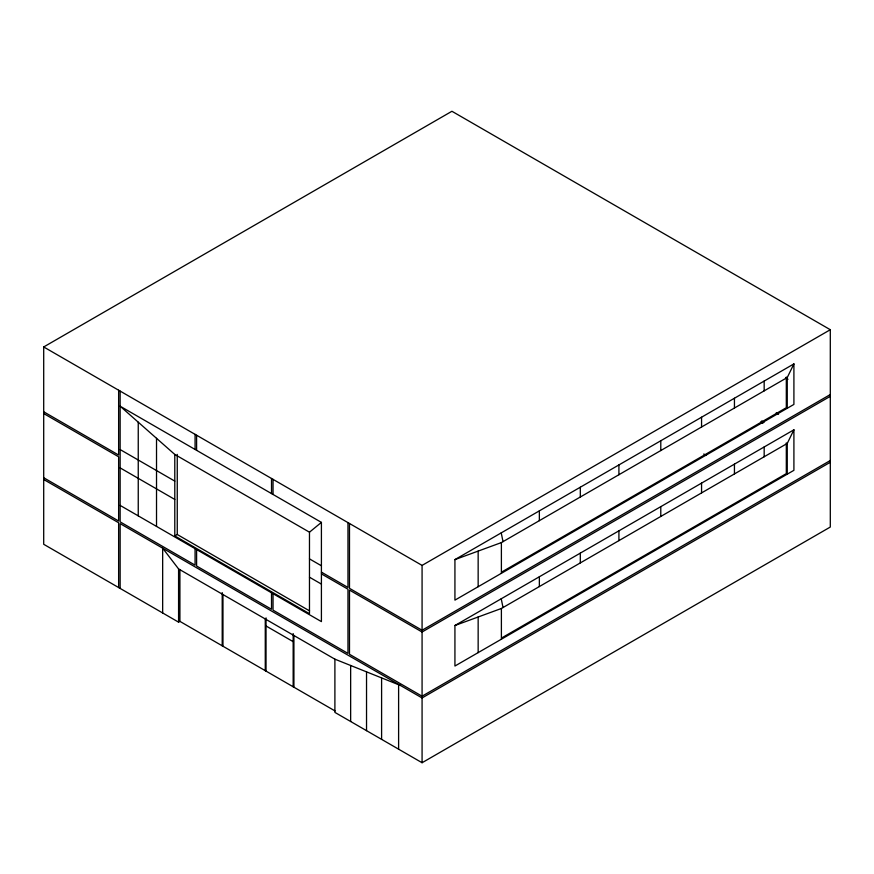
<?xml version="1.0" encoding="UTF-8"?>
<svg xmlns="http://www.w3.org/2000/svg" width="874" height="874" viewBox="0 0 874 874"><rect width="100%" height="100%" fill="white"/><g stroke="black" fill="none" stroke-linecap="round" stroke-linejoin="round"><path stroke-width="1.31" d="M787.256 408.267L787.256 377.535L793.909 363.901L454.928 559.611L454.928 600.132L793.909 404.422L793.909 363.901M787.256 474.167L787.256 443.435L793.909 429.8L454.928 625.511L454.928 666.032L793.909 470.321L793.909 429.8M309.472 532.2L321.413 522.39L120.142 406.192L174.789 454.447L309.472 532.2L309.472 613.69L174.789 535.926L174.789 454.447M335.048 710.955L179.913 621.381L178.58 622.157L43.7 544.284L43.7 346.956L451.924 111.271L830.3 329.716L830.3 527.044L422.076 762.729L334.895 712.397L334.895 659.171L178.58 568.93L162.662 548.173L162.662 612.958M174.789 535.926L177.258 534.506L309.582 610.904M43.7 346.956L422.076 565.402L830.3 329.716M454.928 559.611L501.392 542.579L787.256 377.535M501.621 572.077L786.316 407.71L786.316 376.989M830.3 394.556L422.076 630.241L349.491 588.333L349.491 523.493M830.3 396.315L422.076 632L349.491 590.081L349.491 654.287L422.076 696.196L830.3 460.511M454.928 625.511L501.392 608.479L787.256 443.435M501.621 637.976L786.316 473.621L786.316 442.889M830.3 462.259L422.076 697.944L120.142 523.624L120.142 588.41M334.895 659.171L400.489 685.478M761.724 420.907L764.084 422.273M760.533 421.978L762.904 423.344M703.778 453.999L706.148 455.365M120.142 449.564L174.789 481.115M309.472 558.879L321.413 565.773M43.7 411.785L118.635 455.048L118.635 390.208M321.413 572.12L347.972 587.459L347.972 522.619M43.7 413.544L118.635 456.796L118.635 521.002L43.7 477.739M321.413 573.879L347.972 589.207L347.972 653.402L273.038 610.15L273.038 593.686M120.142 467.896L174.789 499.436M309.472 577.201L321.413 584.094M120.142 505.412L321.413 621.611L321.413 522.39M43.7 479.487L118.635 522.75L118.635 587.536M266.035 625.981L293.161 641.647M785.628 377.874L787.987 379.25M776.199 412.889L778.548 414.265M501.228 532.878L503.02 541.64M501.228 598.777L503.02 607.539M764.171 381.064L764.171 390.864M764.171 446.975L764.171 456.763M734.444 398.238L734.444 408.038M734.444 464.138L734.444 473.937M701.56 417.215L701.56 427.015M701.56 483.125L701.56 492.914M660.788 440.758L660.788 450.558M660.788 506.658L660.788 516.458M618.912 464.935L618.912 474.724M618.912 530.835L618.912 540.635M580.314 487.222L580.314 497.022M580.314 553.122L580.314 562.922M539.356 510.864L539.356 520.664M539.356 576.764L539.356 586.563M501.392 542.579L501.392 573.311M501.392 608.479L501.392 639.211M478.154 551.101L478.154 586.716M478.154 617L478.154 652.627M422.076 565.402L422.076 762.729M398.61 684.724L398.61 749.182M381.599 677.907L381.599 739.36M366.534 671.866L366.534 730.664M350.649 665.485L350.649 721.487M293.915 635.343L293.915 687.204M293.161 633.541L293.161 686.767M273.038 479.356L273.038 494.466M271.519 478.482L271.519 493.581M271.519 592.812L271.519 609.265L196.595 566.013L196.595 549.549M266.035 617.885L266.035 671.112M265.27 618.803L265.27 670.675M222.968 594.386L222.968 646.247M222.215 592.583L222.215 645.81M196.595 435.23L196.595 450.329M195.077 434.345L195.077 449.444M195.077 548.675L195.077 565.139L120.142 521.876L120.142 391.093M179.913 569.52L179.913 621.381M178.58 568.93L178.58 622.157M177.258 454.382L177.258 534.506M156.522 438.311L156.522 526.41M138.245 422.175L138.245 515.868"/></g></svg>
